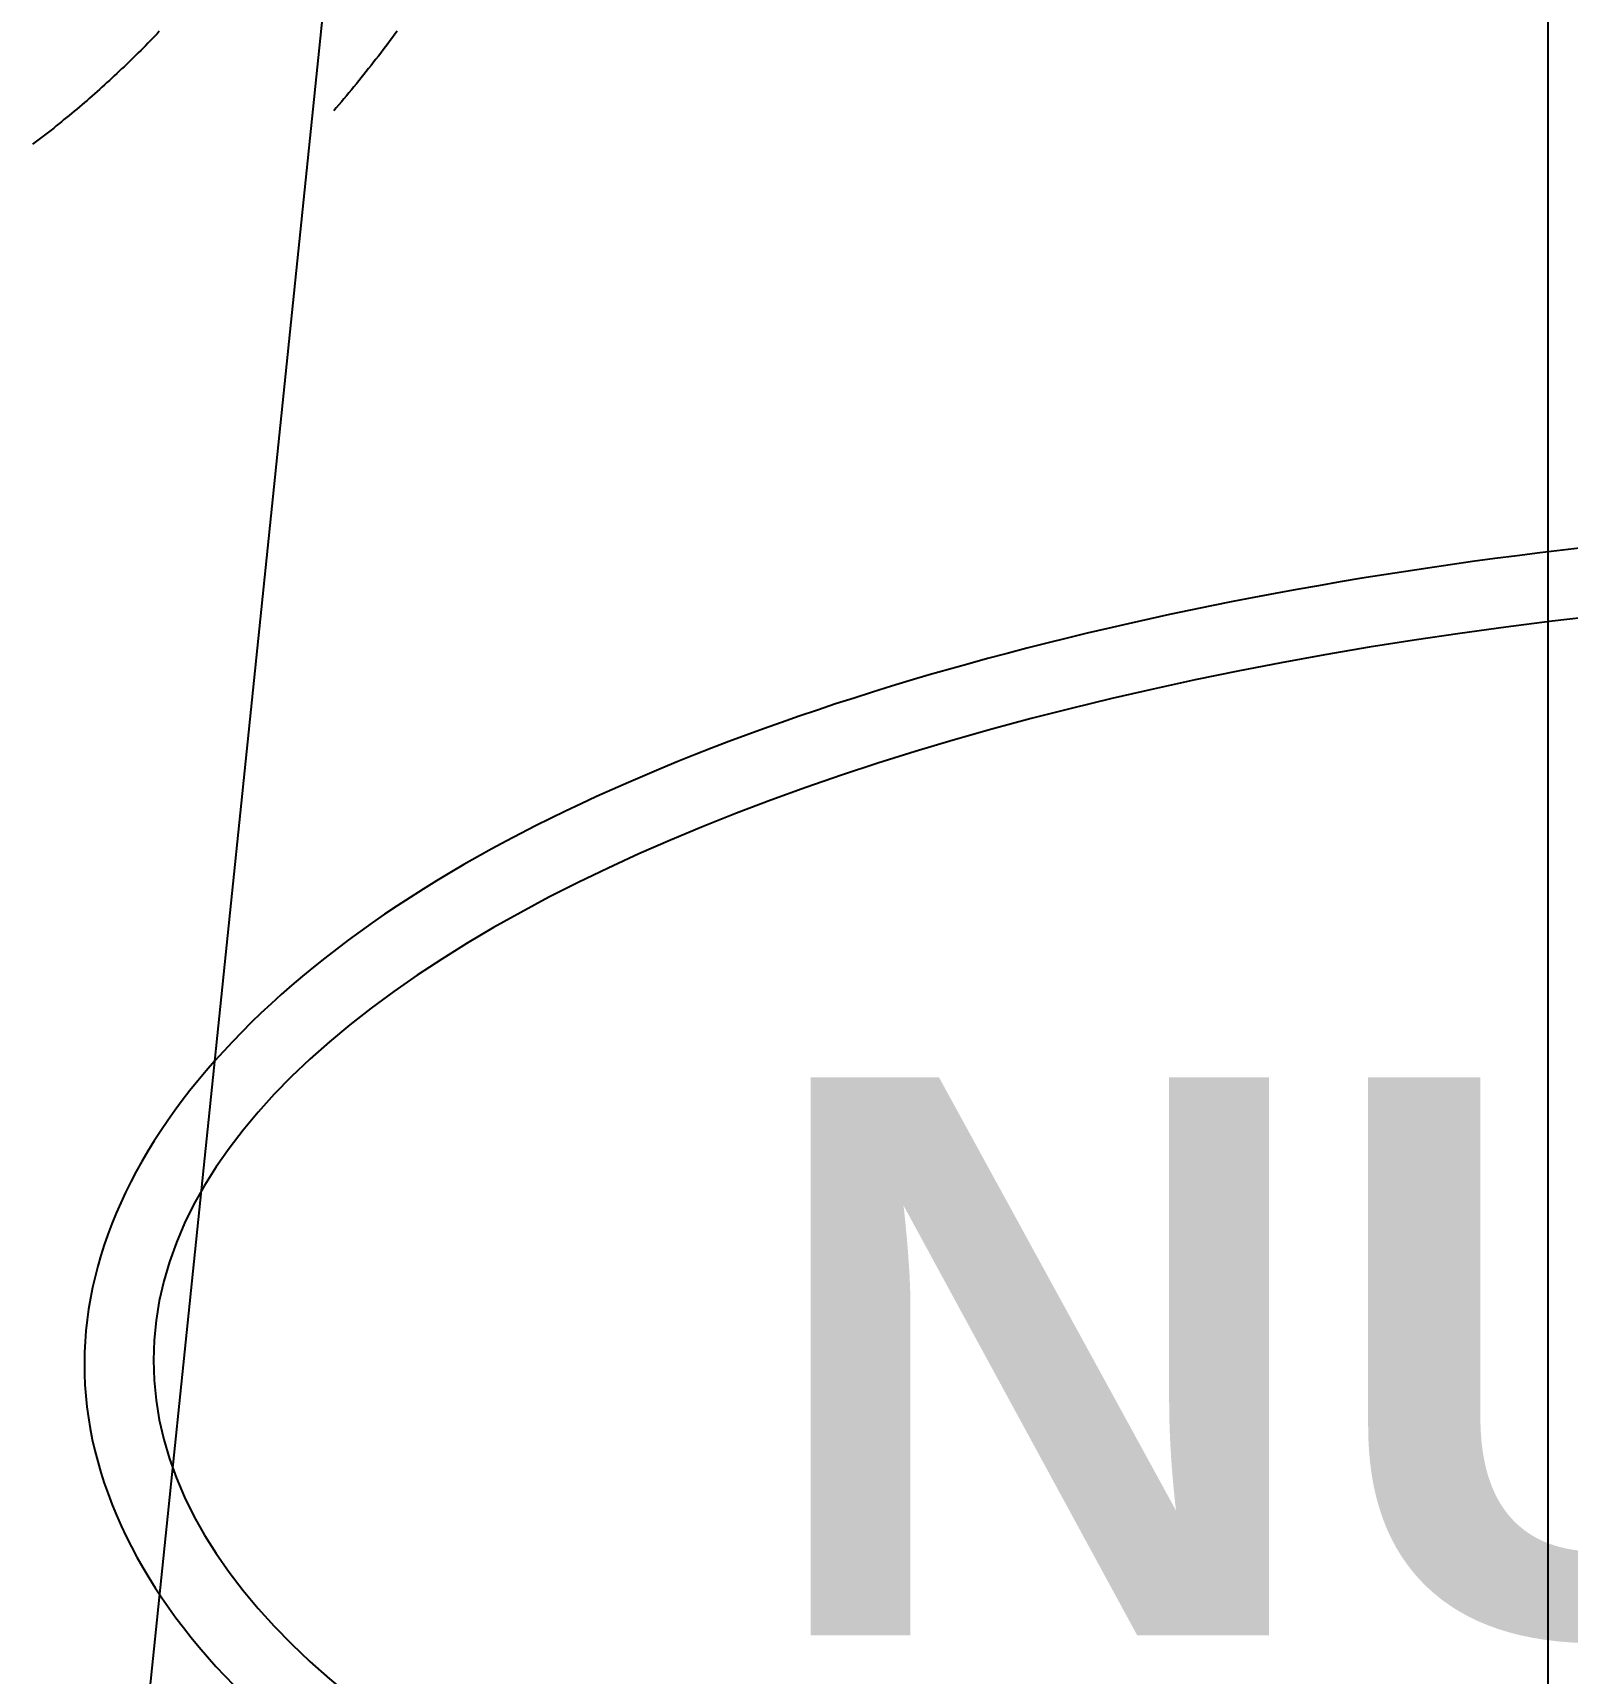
# Model space of a CAD drawing. Header units: millimetres. Extents: x 340 to 1003762, y 22 to 362022.
# Drawn here: x 613223.5 to 613443.5, y 291300.5 to 291535.7 of the extents above; entities that cross this region are included whole.
import ezdxf

# ---------------------------------------------------------------- set-up
doc = ezdxf.new("R2010")
doc.units = ezdxf.units.MM
for name, color, linetype in [('A-DEMOLICION SV', 40, 'Continuous'), ('LSBB_P_002 - PLANTA 1° NIVEL SALA DE VENTAS$0$A-ACTIVOS NUEVOS', 20, 'Continuous'), ('LSBB_P_002 - PLANTA 1° NIVEL SALA DE VENTAS$0$A-Equipamiento acero inox', 8, 'Continuous'), ('LSBB_P_002 - PLANTA 1° NIVEL SALA DE VENTAS$0$A-TRAS-EQPM', 8, 'Continuous')]:
    doc.layers.add(name, color=color, linetype=linetype)
doc.styles.add('LSBB_P_002 - PLANTA 1° NIVEL SALA DE VENTAS$0$ARIAL', font='')
doc.styles.get('LSBB_P_002 - PLANTA 1° NIVEL SALA DE VENTAS$0$ARIAL').set_extended_font_data('Arial', bold=True)

# ---------------------------------------------------------------- blocks, each defined once
blk = doc.blocks.new('LSBB_P_002 - PLANTA 1° NIVEL SALA DE VENTAS$0$A$C529333AF')
at = {"layer": 'LSBB_P_002 - PLANTA 1° NIVEL SALA DE VENTAS$0$A-ACTIVOS NUEVOS', "extrusion": (0, 0, -1)}
blk.add_ellipse((0, 0), major_axis=(0.28547, 0), ratio=0.388575, dxfattribs=at)
at = {"layer": 'LSBB_P_002 - PLANTA 1° NIVEL SALA DE VENTAS$0$A-ACTIVOS NUEVOS'}
blk.add_open_spline([(0.29547, 0), (0.29547, -0.02104), (0.28278, -0.04087), (0.24067, -0.07375), (0.21084, -0.08755), (0.06929, -0.12912), (-0.08926, -0.12717), (-0.24535, -0.07478), (-0.28423, -0.04797), (-0.30273, 0.01896), (-0.27766, 0.05233), (-0.18797, 0.09871), (-0.12179, 0.11431), (0.05236, 0.12627), (0.16304, 0.11016), (0.26978, 0.05723), (0.29547, 0.03028), (0.29547, 0)], degree=3, knots=[0, 0, 0, 0, 0.461791, 0.461791, 0.923583, 0.923583, 2.283227, 2.283227, 3.034626, 3.034626, 3.786024, 3.786024, 4.537423, 4.537423, 5.618495, 5.618495, 6.283185, 6.283185, 6.283185, 6.283185], dxfattribs=at)
at = {"layer": 'LSBB_P_002 - PLANTA 1° NIVEL SALA DE VENTAS$0$A-ACTIVOS NUEVOS', "insert": (0, 0), "char_height": 0.08, "attachment_point": 5, "style": 'LSBB_P_002 - PLANTA 1° NIVEL SALA DE VENTAS$0$ARIAL'}
blk.add_mtext_dynamic_manual_height_columns('NUEVO', width=0.5365515, gutter_width=0.7, heights=[0], dxfattribs=at)
blk = doc.blocks.new('LSBB_P_002 - PLANTA 1° NIVEL SALA DE VENTAS$0$laminadora')
at = {"layer": 'LSBB_P_002 - PLANTA 1° NIVEL SALA DE VENTAS$0$A-TRAS-EQPM'}
for p, q in [((-175652.943, 30498.563), (-175683.087, 30498.563)), ((-175655.938, 30482.027), (-175655.984, 30481.994)), ((-175655.893, 30482.061), (-175655.938, 30482.027)), ((-175656.252, 30481.79), (-175656.297, 30481.755)), ((-175656.208, 30481.824), (-175656.252, 30481.79)), ((-175656.163, 30481.858), (-175656.208, 30481.824)), ((-175656.118, 30481.892), (-175656.163, 30481.858)), ((-175656.074, 30481.926), (-175656.118, 30481.892)), ((-175656.029, 30481.96), (-175656.074, 30481.926)), ((-175655.984, 30481.994), (-175656.029, 30481.96)), ((-175656.518, 30481.581), (-175656.562, 30481.546)), ((-175656.474, 30481.616), (-175656.518, 30481.581)), ((-175656.43, 30481.651), (-175656.474, 30481.616)), ((-175656.385, 30481.686), (-175656.43, 30481.651)), ((-175656.341, 30481.721), (-175656.385, 30481.686)), ((-175656.297, 30481.755), (-175656.341, 30481.721)), ((-175652.07, 30481.361), (-175685.83, 30477.871)), ((-175656.823, 30481.332), (-175656.866, 30481.296)), ((-175656.779, 30481.368), (-175656.823, 30481.332)), ((-175656.736, 30481.404), (-175656.779, 30481.368)), ((-175656.693, 30481.44), (-175656.736, 30481.404)), ((-175656.649, 30481.475), (-175656.693, 30481.44)), ((-175656.605, 30481.511), (-175656.649, 30481.475)), ((-175656.562, 30481.546), (-175656.605, 30481.511)), ((-175656.995, 30481.187), (-175657.037, 30481.15)), ((-175656.952, 30481.223), (-175656.995, 30481.187)), ((-175656.909, 30481.26), (-175656.952, 30481.223)), ((-175656.866, 30481.296), (-175656.909, 30481.26)), ((-175656.035, 30478.517), (-175656.069, 30478.483)), ((-175656.001, 30478.55), (-175656.035, 30478.517)), ((-175655.967, 30478.583), (-175656.001, 30478.55)), ((-175655.932, 30478.616), (-175655.967, 30478.583)), ((-175655.897, 30478.649), (-175655.932, 30478.616)), ((-175656.272, 30478.28), (-175656.305, 30478.246)), ((-175656.238, 30478.314), (-175656.272, 30478.28)), ((-175656.205, 30478.348), (-175656.238, 30478.314)), ((-175656.171, 30478.382), (-175656.205, 30478.348)), ((-175656.137, 30478.416), (-175656.171, 30478.382)), ((-175656.103, 30478.45), (-175656.137, 30478.416)), ((-175656.069, 30478.483), (-175656.103, 30478.45)), ((-175656.503, 30478.038), (-175656.536, 30478.003)), ((-175656.47, 30478.073), (-175656.503, 30478.038)), ((-175656.437, 30478.108), (-175656.47, 30478.073)), ((-175656.405, 30478.143), (-175656.437, 30478.108)), ((-175656.372, 30478.177), (-175656.405, 30478.143)), ((-175656.338, 30478.212), (-175656.372, 30478.177)), ((-175656.305, 30478.246), (-175656.338, 30478.212)), ((-175656.729, 30477.791), (-175656.761, 30477.756)), ((-175656.697, 30477.827), (-175656.729, 30477.791)), ((-175656.665, 30477.862), (-175656.697, 30477.827)), ((-175656.633, 30477.898), (-175656.665, 30477.862)), ((-175656.6, 30477.933), (-175656.633, 30477.898)), ((-175656.568, 30477.968), (-175656.6, 30477.933)), ((-175656.536, 30478.003), (-175656.568, 30477.968)), ((-175656.918, 30477.576), (-175656.949, 30477.539)), ((-175656.887, 30477.612), (-175656.918, 30477.576)), ((-175656.855, 30477.648), (-175656.887, 30477.612)), ((-175656.824, 30477.684), (-175656.855, 30477.648)), ((-175656.792, 30477.72), (-175656.824, 30477.684)), ((-175656.761, 30477.756), (-175656.792, 30477.72)), ((-175657.133, 30477.319), (-175657.163, 30477.282)), ((-175657.103, 30477.356), (-175657.133, 30477.319)), ((-175657.072, 30477.393), (-175657.103, 30477.356)), ((-175657.041, 30477.43), (-175657.072, 30477.393)), ((-175657.011, 30477.466), (-175657.041, 30477.43)), ((-175656.98, 30477.503), (-175657.011, 30477.466)), ((-175656.949, 30477.539), (-175656.98, 30477.503)), ((-175657.313, 30477.096), (-175657.342, 30477.059)), ((-175657.283, 30477.134), (-175657.313, 30477.096)), ((-175657.253, 30477.171), (-175657.283, 30477.134)), ((-175657.223, 30477.208), (-175657.253, 30477.171)), ((-175657.193, 30477.245), (-175657.223, 30477.208)), ((-175657.163, 30477.282), (-175657.193, 30477.245)), ((-175657.488, 30476.869), (-175657.517, 30476.831)), ((-175657.459, 30476.907), (-175657.488, 30476.869)), ((-175657.43, 30476.945), (-175657.459, 30476.907)), ((-175657.401, 30476.983), (-175657.43, 30476.945)), ((-175657.372, 30477.021), (-175657.401, 30476.983)), ((-175657.342, 30477.059), (-175657.372, 30477.021))]:
    blk.add_line(p, q, dxfattribs=at)
blk = doc.blocks.new('LSBB_P_002 - PLANTA 1° NIVEL SALA DE VENTAS', base_point=(223.56961, 14.22023))
at = {"layer": 'LSBB_P_002 - PLANTA 1° NIVEL SALA DE VENTAS$0$A-ACTIVOS NUEVOS'}
blk.add_blockref('LSBB_P_002 - PLANTA 1° NIVEL SALA DE VENTAS$0$A$C529333AF', (836.74497, 305.45409), dxfattribs=at)
at = {"layer": 'LSBB_P_002 - PLANTA 1° NIVEL SALA DE VENTAS$0$A-Equipamiento acero inox', "extrusion": (0, 0, -1), "xscale": 0.01, "yscale": 0.01, "zscale": -0.01, "rotation": 90}
blk.add_blockref('LSBB_P_002 - PLANTA 1° NIVEL SALA DE VENTAS$0$laminadora', (-531.67384, 2062.20358, -0.00175), dxfattribs=at)

msp = doc.modelspace()

# ---------------------------------------------------------------- block references
at = {"layer": 'A-DEMOLICION SV', "xscale": 1000, "yscale": 1000, "zscale": 1000}
msp.add_blockref('LSBB_P_002 - PLANTA 1° NIVEL SALA DE VENTAS', (350.92, 111.52), dxfattribs=at)

doc.saveas('drawing.dxf')
